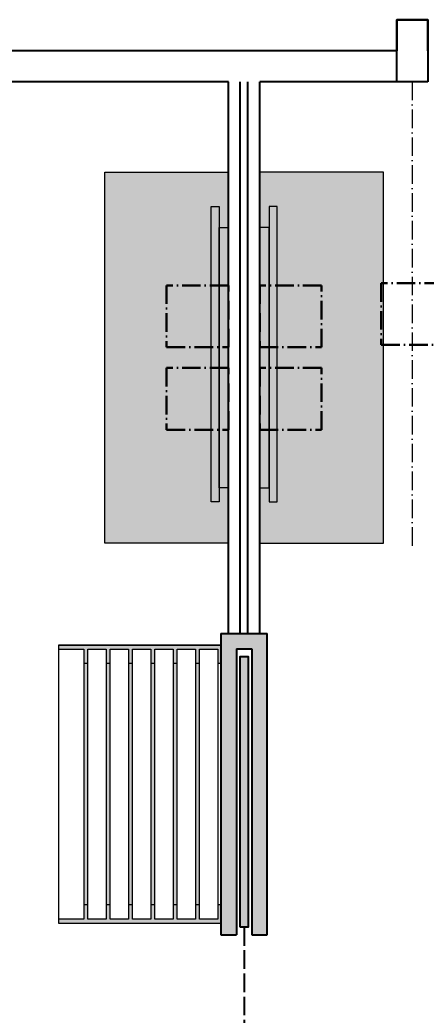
# Model space of a CAD drawing. Header units: millimetres. Extents: x -16811 to 32579, y 147992 to 176118.
# Drawn here: x -11002 to -9688, y 167257 to 170477 of the extents above; entities that cross this region are included whole.
import ezdxf

# ---------------------------------------------------------------- set-up
doc = ezdxf.new("R2010")
doc.units = ezdxf.units.MM
doc.header["$MEASUREMENT"] = 0
doc.linetypes.add('ACAD_ISO02W100', pattern=[15, 12, -3])
doc.linetypes.add('ACAD_ISO10W100', pattern=[18, 12, -3, 0, -3])
doc.layers.add('0[12345]', color=6, linetype='ACAD_ISO10W100', lineweight=30, plot=False)
for name, color, linetype in [('Door[12345]', 8, 'Continuous'), ('Hatching[12345]', 7, 'Continuous'), ('Mirror[12345]', 132, 'Continuous'), ('Wall[12345]', 7, 'Continuous')]:
    doc.layers.add(name, color=color, linetype=linetype)
doc.layers.add('Furniture[12345]', color=7, linetype='Continuous', lineweight=20)
doc.layers.add('Room.Text[4]', color=7, linetype='Continuous', lineweight=20)
doc.styles.add('RoomInfo', font='stylu.ttf')

msp = doc.modelspace()

# ---------------------------------------------------------------- hatches: boundary and pattern name
at = {"layer": 'Hatching[12345]'}
h = msp.add_hatch(color=254, dxfattribs=at)
h.set_gradient(color1=(188, 218, 240), centered=1, one_color=1, tint=1, name='INVCURVED')
h.paths.add_polyline_path([(-10727.2, 169984.1), (-10727.2, 168784.1), (-10327.2, 168784.1), (-10327.2, 168963.2), (-10357.6, 168963.2), (-10357.6, 168917.8), (-10383.2, 168917.8), (-10383.2, 169872.4), (-10357.6, 169872.4), (-10357.6, 169805.1), (-10327.2, 169805.1), (-10327.2, 169984.1)])
h.paths.add_polyline_path([(-10226.2, 169984.1), (-10226.2, 169805.1), (-10195.7, 169805.1), (-10195.7, 169872.4), (-10170.2, 169872.4), (-10170.2, 168917.8), (-10195.7, 168917.8), (-10195.7, 168963.2), (-10226.2, 168963.2), (-10226.2, 168784.1), (-9826.2, 168784.1), (-9826.2, 169984.1)])
at = {"layer": 'Hatching[12345]', "true_color": 0x93b6c2}
h = msp.add_hatch(color=253, dxfattribs=at)
h.set_gradient(color1=(244, 246, 245), tint=1, name='CYLINDER')
h.paths.add_polyline_path([(-10357.6, 168963.2), (-10357.6, 169805.1), (-10327.2, 169805.1), (-10327.2, 168963.2)])
h.paths.add_polyline_path([(-10383.2, 168917.8), (-10383.2, 169872.4), (-10357.6, 169872.4), (-10357.6, 168917.8)])
h.paths.add_polyline_path([(-10195.7, 168963.2), (-10195.7, 169805.1), (-10226.2, 169805.1), (-10226.2, 168963.2)])
h.paths.add_polyline_path([(-10170.2, 168917.8), (-10170.2, 169872.4), (-10195.7, 169872.4), (-10195.7, 168917.8)])
at = {"layer": 'Hatching[12345]'}
h = msp.add_hatch(color=254, dxfattribs=at)
h.set_gradient(color1=(204, 204, 204), color2=(189, 189, 189), rotation=45, one_color=1, tint=0.74, name='INVCYLINDER')
h.paths.add_polyline_path([(-10326.7, 168491.6), (-10351.7, 168491.6), (-10351.7, 167516.6), (-10326.7, 167516.6)])
h.paths.add_polyline_path([(-10201.7, 168491.6), (-10226.7, 168491.6), (-10226.7, 167516.6), (-10201.7, 167516.6)])
h.paths.add_polyline_path([(-10226.7, 167516.6), (-10226.7, 168491.6), (-10326.7, 168491.6), (-10326.7, 167516.6), (-10301.7, 167516.6), (-10301.7, 168441.6), (-10251.7, 168441.6), (-10251.7, 167516.6)])
h = msp.add_hatch(color=19, dxfattribs=at)
h.set_gradient(color1=(65, 37, 27), color2=(126, 72, 53), tint=1, name='INVCURVED')
h.paths.add_polyline_path([(-10876.7, 168441.3), (-10795.4, 168441.3), (-10795.4, 168394.6), (-10782.1, 168394.6), (-10782.1, 168441.3), (-10723, 168441.3), (-10723, 168394.6), (-10709.8, 168394.6), (-10709.8, 168441.3), (-10650.7, 168441.3), (-10650.7, 168394.6), (-10637.4, 168394.6), (-10637.4, 168441.3), (-10578.3, 168441.3), (-10578.3, 168394.6), (-10565.1, 168394.6), (-10565.1, 168441.3), (-10506, 168441.3), (-10506, 168394.6), (-10492.7, 168394.6), (-10492.7, 168441.3), (-10433.6, 168441.3), (-10433.6, 168394.6), (-10420.4, 168394.6), (-10420.4, 168441.3), (-10361.3, 168441.3), (-10361.3, 168394.6), (-10351.7, 168394.6), (-10351.7, 168454.2), (-10876.7, 168454.2)])
h = msp.add_hatch(color=25, dxfattribs=at)
h.set_gradient(color1=(158, 91, 66), color2=(129, 74, 54), one_color=1, tint=0.36, name='CURVED')
h.paths.add_polyline_path([(-10782.1, 168394.6), (-10795.4, 168394.6), (-10795.4, 168006.3), (-10782.1, 168006.3)])
h.paths.add_polyline_path([(-10709.8, 168394.6), (-10723, 168394.6), (-10723, 168006), (-10709.8, 168005.9)])
h.paths.add_polyline_path([(-10637.4, 168394.6), (-10650.7, 168394.6), (-10650.7, 168005.6), (-10637.4, 168005.5)])
h.paths.add_polyline_path([(-10565.1, 168394.6), (-10578.3, 168394.6), (-10578.3, 168005.2), (-10565.1, 168005.2)])
h.paths.add_polyline_path([(-10492.7, 168394.6), (-10506, 168394.6), (-10506, 168004.9), (-10492.7, 168004.8)])
h.paths.add_polyline_path([(-10420.4, 168394.6), (-10433.6, 168394.6), (-10433.6, 168004.5), (-10420.4, 168004.5)])
h = msp.add_hatch(color=29, dxfattribs=at)
h.set_gradient(color1=(87, 49, 41), color2=(101, 56, 47), rotation=45, one_color=1, tint=0.29, name='SPHERICAL')
h.paths.add_polyline_path([(-10264, 167541.6), (-10264, 168416.6), (-10289.3, 168416.6), (-10289.3, 167541.6)])
h = msp.add_hatch(color=25, dxfattribs=at)
h.set_gradient(color1=(158, 91, 66), color2=(126, 72, 53), rotation=180, one_color=1, tint=0.35, name='CURVED')
h.paths.add_polyline_path([(-10782.1, 168006.3), (-10795.4, 168006.3), (-10795.4, 167613.7), (-10782.1, 167613.7)])
h.paths.add_polyline_path([(-10709.8, 168005.9), (-10723, 168006), (-10723, 167613.7), (-10709.8, 167613.7)])
h.paths.add_polyline_path([(-10637.4, 168005.5), (-10650.7, 168005.6), (-10650.7, 167613.7), (-10637.4, 167613.7)])
h.paths.add_polyline_path([(-10565.1, 168005.2), (-10578.3, 168005.2), (-10578.3, 167613.7), (-10565.1, 167613.7)])
h.paths.add_polyline_path([(-10492.7, 168004.8), (-10506, 168004.9), (-10506, 167613.7), (-10492.7, 167613.7)])
h.paths.add_polyline_path([(-10420.4, 168004.5), (-10433.6, 168004.5), (-10433.6, 167613.7), (-10420.4, 167613.7)])
h = msp.add_hatch(color=19, dxfattribs=at)
h.set_gradient(color1=(65, 37, 27), color2=(126, 72, 53), rotation=180, tint=1, name='INVCURVED')
h.paths.add_polyline_path([(-10795.4, 167567), (-10876.7, 167567), (-10876.7, 167554.2), (-10351.7, 167554.2), (-10351.7, 167613.7), (-10361.3, 167613.7), (-10361.3, 167567), (-10420.4, 167567), (-10420.4, 167613.7), (-10433.6, 167613.7), (-10433.6, 167567), (-10492.7, 167567), (-10492.7, 167613.7), (-10506, 167613.7), (-10506, 167567), (-10565.1, 167567), (-10565.1, 167613.7), (-10578.3, 167613.7), (-10578.3, 167567), (-10637.4, 167567), (-10637.4, 167613.7), (-10650.7, 167613.7), (-10650.7, 167567), (-10709.8, 167567), (-10709.8, 167613.7), (-10723, 167613.7), (-10723, 167567), (-10782.1, 167567), (-10782.1, 167613.7), (-10795.4, 167613.7)])

# ---------------------------------------------------------------- linework, layer by layer
at = {"layer": '0[12345]', "lineweight": 5, "ltscale": 5}
msp.add_line((-9732.9, 170276.6), (-9732.9, 168773.2), dxfattribs=at)
at = {"layer": '0[12345]', "ltscale": 5}
for points in [[(-10527.2, 169417.6), (-10327.2, 169417.6), (-10327.2, 169617.6), (-10527.2, 169617.6)], [(-10226.2, 169417.6), (-10026.2, 169417.6), (-10026.2, 169617.6), (-10226.2, 169617.6)], [(-9832.9, 169424.9), (-9632.9, 169424.9), (-9632.9, 169624.9), (-9832.9, 169624.9)], [(-10527.2, 169150.6), (-10327.2, 169150.6), (-10327.2, 169350.6), (-10527.2, 169350.6)], [(-10226.2, 169150.6), (-10026.2, 169150.6), (-10026.2, 169350.6), (-10226.2, 169350.6)]]:
    msp.add_lwpolyline(points, close=True, dxfattribs=at)
at = {"layer": 'Door[12345]', "color": 8, "linetype": 'ACAD_ISO02W100', "ltscale": 5}
msp.add_line((-10276.7, 167541.6), (-10276.7, 166616.6), dxfattribs=at)
at = {"layer": 'Door[12345]', "color": 7}
msp.add_lwpolyline([(-10289.3, 167541.6), (-10289.3, 168416.6), (-10264, 168416.6), (-10264, 167541.6)], close=True, dxfattribs=at)
at = {"layer": 'Furniture[12345]', "color": 7}
msp.add_line((-10351.7, 168454.1), (-10351.7, 167554.1), dxfattribs=at)
at = {"layer": 'Furniture[12345]', "color": 132}
for points in [[(-10727.2, 168784.2), (-10727.2, 169984.2), (-10327.2, 169984.2), (-10327.2, 168784.2)], [(-9826.2, 168784.2), (-9826.2, 169984.2), (-10226.2, 169984.2), (-10226.2, 168784.2)]]:
    msp.add_lwpolyline(points, close=True, dxfattribs=at)
at = {"layer": 'Furniture[12345]'}
for points in [[(-10383.2, 168917.8), (-10383.2, 169872.4), (-10357.6, 169872.4), (-10357.6, 168917.8)], [(-10170.2, 168917.8), (-10170.2, 169872.4), (-10195.7, 169872.4), (-10195.7, 168917.8)], [(-10357.6, 168963.2), (-10357.6, 169805.1), (-10327.2, 169805.1), (-10327.2, 168963.2)], [(-10195.7, 168963.2), (-10195.7, 169805.1), (-10226.2, 169805.1), (-10226.2, 168963.2)]]:
    msp.add_lwpolyline(points, close=True, dxfattribs=at)
msp.add_lwpolyline([(-10351.7, 168454.2), (-10876.7, 168454.2), (-10876.7, 167554.2), (-10351.7, 167554.2)], dxfattribs=at)
at = {"layer": 'Furniture[12345]', "color": 7}
for points in [[(-10876.7, 168454.2), (-10351.7, 168454.2), (-10351.7, 168394.6), (-10361.3, 168394.6)], [(-10782.1, 168394.6), (-10795.4, 168394.6)], [(-10709.8, 168394.6), (-10723, 168394.6)], [(-10637.4, 168394.6), (-10650.7, 168394.6)], [(-10565.1, 168394.6), (-10578.3, 168394.6)], [(-10492.7, 168394.6), (-10506, 168394.6)], [(-10420.4, 168394.6), (-10433.6, 168394.6)], [(-10876.7, 167554.2), (-10351.7, 167554.2), (-10351.7, 167613.7), (-10361.3, 167613.7)], [(-10782.1, 167613.7), (-10795.4, 167613.7)], [(-10709.8, 167613.7), (-10723, 167613.7)], [(-10637.4, 167613.7), (-10650.7, 167613.7)], [(-10565.1, 167613.7), (-10578.3, 167613.7)], [(-10492.7, 167613.7), (-10506, 167613.7)], [(-10420.4, 167613.7), (-10433.6, 167613.7)]]:
    msp.add_lwpolyline(points, dxfattribs=at)
at = {"layer": 'Furniture[12345]', "color": 43, "true_color": 0xb3ae80}
msp.add_lwpolyline([(-10876.7, 168441.3), (-10795.4, 168441.3), (-10795.4, 167567), (-10876.7, 167567)], dxfattribs=at)
for points in [[(-10782.1, 168441.3), (-10723, 168441.3), (-10723, 167567), (-10782.1, 167567)], [(-10709.8, 168441.3), (-10650.7, 168441.3), (-10650.7, 167567), (-10709.8, 167567)], [(-10637.4, 168441.3), (-10578.3, 168441.3), (-10578.3, 167567), (-10637.4, 167567)], [(-10565.1, 168441.3), (-10506, 168441.3), (-10506, 167567), (-10565.1, 167567)], [(-10492.7, 168441.3), (-10433.6, 168441.3), (-10433.6, 167567), (-10492.7, 167567)], [(-10420.4, 168441.3), (-10361.3, 168441.3), (-10361.3, 167567), (-10420.4, 167567)]]:
    msp.add_lwpolyline(points, close=True, dxfattribs=at)
at = {"layer": 'Mirror[12345]'}
for p, q in [((-10289.2, 168491.6), (-10289.2, 170276.6)), ((-10264.2, 168491.6), (-10264.2, 170276.6))]:
    msp.add_line(p, q, dxfattribs=at)
at = {"layer": 'Wall[12345]'}
for p, q in [((-9782.9, 170376.6), (-12821.6, 170376.6)), ((-10327.2, 170276.6), (-12921.6, 170276.6)), ((-10327.2, 168491.6), (-10327.2, 170276.6)), ((-10226.2, 168491.6), (-10226.2, 170276.6)), ((-9782.9, 170276.6), (-10226.2, 170276.6)), ((-10351.7, 168491.6), (-10201.7, 168491.6)), ((-10351.7, 168491.6), (-10351.7, 167516.6)), ((-10201.7, 167516.6), (-10201.7, 168491.6)), ((-10301.7, 168441.6), (-10301.7, 167516.6)), ((-10301.7, 168441.6), (-10251.7, 168441.6)), ((-10251.7, 168441.6), (-10251.7, 167516.6)), ((-10351.7, 167516.6), (-10301.7, 167516.6)), ((-10251.7, 167516.6), (-10201.7, 167516.6))]:
    msp.add_line(p, q, dxfattribs=at)
msp.add_lwpolyline([(-9682.9, 170376.6), (-9682.9, 170376.6), (-9682.9, 170476.6), (-9782.9, 170476.6), (-9782.9, 170376.6)], dxfattribs=at)
msp.add_lwpolyline([(-9682.9, 170276.6), (-9782.9, 170276.6), (-9782.9, 170476.6), (-9682.9, 170476.6)], close=True, dxfattribs=at)

# ---------------------------------------------------------------- texts
at = {"layer": 'Room.Text[4]', "insert": (-11097.8, 168669.3), "char_height": 400, "width": 1966.667, "attachment_point": 3, "style": 'RoomInfo', "bg_fill": 2}
msp.add_mtext('{\\C1;ROOM  404}', dxfattribs=at)

doc.saveas('drawing.dxf')
